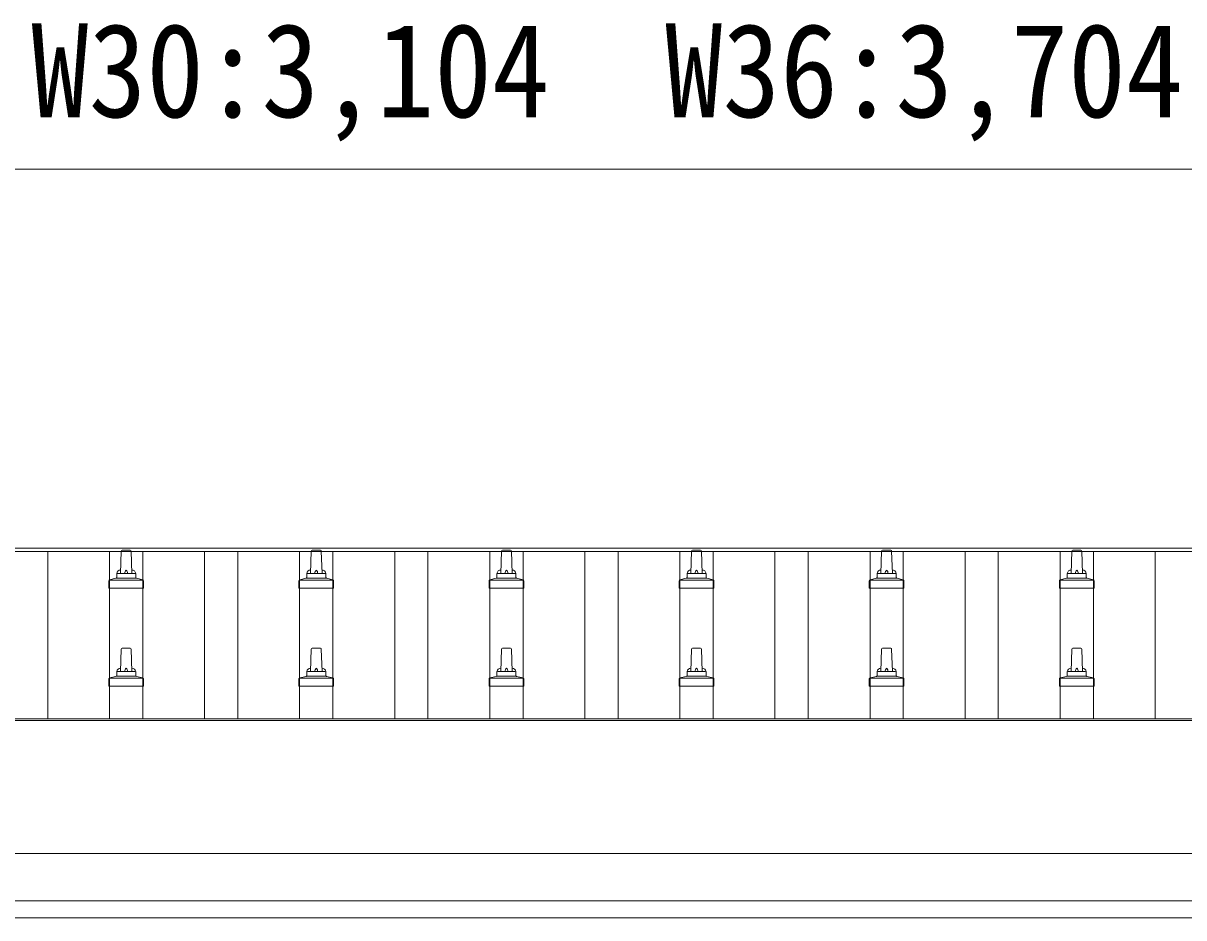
# Model space of a CAD drawing. Units: millimetres, scale not verified. Extents: x -14053 to 14053, y -9700 to 9700.
# Drawn here: x -7128 to -5907, y 3196 to 4138 of the extents above; entities that cross this region are included whole.
import ezdxf
from ezdxf.enums import TextEntityAlignment as Align

# ---------------------------------------------------------------- set-up
doc = ezdxf.new("R2010")
doc.units = ezdxf.units.MM
doc.header["$LTSCALE"] = 50
for name, color, linetype, lineweight in [('0-2_建具', 4, 'Continuous', 9), ('0-6_手摺', 5, 'Continuous', 5), ('0-8_外構', 6, 'Continuous', 9)]:
    doc.layers.add(name, color=color, linetype=linetype, lineweight=lineweight)
doc.styles.add('ＭＳ ゴシック', font='')
doc.styles.get('ＭＳ ゴシック').set_extended_font_data('MS Gothic')

msp = doc.modelspace()

# ---------------------------------------------------------------- linework, layer by layer
at = {"layer": '0-2_建具'}
for p, q in [((-8042.69, 3585.18), (-4996.69, 3585.18)), ((-8042.69, 3581.59), (-4996.69, 3581.59)), ((-7102.19, 3405.57), (-7102.19, 3581.59)), ((-7037.19, 3405.57), (-7037.19, 3581.59)), ((-7002.19, 3405.57), (-7002.19, 3581.59)), ((-6937.19, 3405.57), (-6937.19, 3581.59)), ((-6902.19, 3405.57), (-6902.19, 3581.59)), ((-6837.19, 3405.57), (-6837.19, 3581.59)), ((-6802.19, 3405.57), (-6802.19, 3581.59)), ((-6737.19, 3405.57), (-6737.19, 3581.59)), ((-6702.19, 3405.57), (-6702.19, 3581.59)), ((-6637.19, 3405.57), (-6637.19, 3581.59)), ((-6602.19, 3405.57), (-6602.19, 3581.59)), ((-6537.19, 3405.57), (-6537.19, 3581.59)), ((-6502.19, 3405.57), (-6502.19, 3581.59)), ((-6437.19, 3405.57), (-6437.19, 3581.59)), ((-6402.19, 3405.57), (-6402.19, 3581.59)), ((-6337.19, 3405.57), (-6337.19, 3581.59)), ((-6302.19, 3405.57), (-6302.19, 3581.59)), ((-6237.19, 3405.57), (-6237.19, 3581.59)), ((-6202.19, 3405.57), (-6202.19, 3581.59)), ((-6137.19, 3405.57), (-6137.19, 3581.59)), ((-6102.19, 3405.57), (-6102.19, 3581.59)), ((-6037.19, 3405.57), (-6037.19, 3581.59)), ((-6002.19, 3405.57), (-6002.19, 3581.59)), ((-5937.19, 3405.57), (-5937.19, 3581.59)), ((-8040.69, 3405.57), (-4998.69, 3405.57)), ((-8040.69, 3403.68), (-4998.69, 3403.68)), ((-4998.69, 3263.79), (-8040.69, 3263.79)), ((-8040.69, 3213.97), (-4998.69, 3213.97)), ((-8019.69, 3196.06), (-5123.69, 3196.06))]:
    msp.add_line(p, q, dxfattribs=at)
at = {"layer": '0-6_手摺'}
for p, q in [((-7025.69, 3558.66), (-7024.97, 3582.18)), ((-7023.97, 3583.16), (-7015.42, 3583.16)), ((-7014.42, 3582.18), (-7013.69, 3558.66)), ((-6825.69, 3558.66), (-6824.97, 3582.18)), ((-6823.97, 3583.16), (-6815.42, 3583.16)), ((-6814.42, 3582.18), (-6813.69, 3558.66)), ((-6625.69, 3558.66), (-6624.97, 3582.18)), ((-6623.97, 3583.16), (-6615.42, 3583.16)), ((-6614.42, 3582.18), (-6613.69, 3558.66)), ((-6425.69, 3558.66), (-6424.97, 3582.18)), ((-6423.97, 3583.16), (-6415.42, 3583.16)), ((-6414.42, 3582.18), (-6413.69, 3558.66)), ((-6225.69, 3558.66), (-6224.97, 3582.18)), ((-6223.97, 3583.16), (-6215.42, 3583.16)), ((-6214.42, 3582.18), (-6213.69, 3558.66)), ((-6025.69, 3558.66), (-6024.97, 3582.18)), ((-6023.97, 3583.16), (-6015.42, 3583.16)), ((-6014.42, 3582.18), (-6013.69, 3558.66)), ((-7037.18, 3551.84), (-7030.46, 3553.47)), ((-7030.07, 3553.66), (-7009.31, 3553.66)), ((-7029.69, 3554.45), (-7029.69, 3558.66)), ((-7028.69, 3558.66), (-7010.69, 3558.66)), ((-7009.69, 3554.45), (-7009.69, 3558.66)), ((-7002.21, 3551.84), (-7008.93, 3553.47)), ((-6837.18, 3551.84), (-6830.46, 3553.47)), ((-6830.07, 3553.66), (-6809.31, 3553.66)), ((-6829.69, 3554.45), (-6829.69, 3558.66)), ((-6828.69, 3558.66), (-6810.69, 3558.66)), ((-6809.69, 3554.45), (-6809.69, 3558.66)), ((-6802.21, 3551.84), (-6808.93, 3553.47)), ((-6637.18, 3551.84), (-6630.46, 3553.47)), ((-6630.07, 3553.66), (-6609.31, 3553.66)), ((-6629.69, 3554.45), (-6629.69, 3558.66)), ((-6628.69, 3558.66), (-6610.69, 3558.66)), ((-6609.69, 3554.45), (-6609.69, 3558.66)), ((-6602.21, 3551.84), (-6608.93, 3553.47)), ((-6437.18, 3551.84), (-6430.46, 3553.47)), ((-6430.07, 3553.66), (-6409.31, 3553.66)), ((-6429.69, 3554.45), (-6429.69, 3558.66)), ((-6428.69, 3558.66), (-6410.69, 3558.66)), ((-6409.69, 3554.45), (-6409.69, 3558.66)), ((-6402.21, 3551.84), (-6408.93, 3553.47)), ((-6237.18, 3551.84), (-6230.46, 3553.47)), ((-6230.07, 3553.66), (-6209.31, 3553.66)), ((-6229.69, 3554.45), (-6229.69, 3558.66)), ((-6228.69, 3558.66), (-6210.69, 3558.66)), ((-6209.69, 3554.45), (-6209.69, 3558.66)), ((-6202.21, 3551.84), (-6208.93, 3553.47)), ((-6037.18, 3551.84), (-6030.46, 3553.47)), ((-6030.07, 3553.66), (-6009.31, 3553.66)), ((-6029.69, 3554.45), (-6029.69, 3558.66)), ((-6028.69, 3558.66), (-6010.69, 3558.66)), ((-6009.69, 3554.45), (-6009.69, 3558.66)), ((-6002.21, 3551.84), (-6008.93, 3553.47)), ((-7037.94, 3543.16), (-7037.94, 3550.87)), ((-7001.44, 3543.16), (-7037.94, 3543.16)), ((-7037.56, 3551.66), (-7001.82, 3551.66)), ((-7001.44, 3543.16), (-7001.44, 3550.87)), ((-6837.94, 3543.16), (-6837.94, 3550.87)), ((-6801.44, 3543.16), (-6837.94, 3543.16)), ((-6837.56, 3551.66), (-6801.82, 3551.66)), ((-6801.44, 3543.16), (-6801.44, 3550.87)), ((-6637.94, 3543.16), (-6637.94, 3550.87)), ((-6601.44, 3543.16), (-6637.94, 3543.16)), ((-6637.56, 3551.66), (-6601.82, 3551.66)), ((-6601.44, 3543.16), (-6601.44, 3550.87)), ((-6437.94, 3543.16), (-6437.94, 3550.87)), ((-6401.44, 3543.16), (-6437.94, 3543.16)), ((-6437.56, 3551.66), (-6401.82, 3551.66)), ((-6401.44, 3543.16), (-6401.44, 3550.87)), ((-6237.94, 3543.16), (-6237.94, 3550.87)), ((-6201.44, 3543.16), (-6237.94, 3543.16)), ((-6237.56, 3551.66), (-6201.82, 3551.66)), ((-6201.44, 3543.16), (-6201.44, 3550.87)), ((-6037.94, 3543.16), (-6037.94, 3550.87)), ((-6001.44, 3543.16), (-6037.94, 3543.16)), ((-6037.56, 3551.66), (-6001.82, 3551.66)), ((-6001.44, 3543.16), (-6001.44, 3550.87)), ((-7023.97, 3479.83), (-7015.42, 3479.83)), ((-6823.97, 3479.83), (-6815.42, 3479.83)), ((-6623.97, 3479.83), (-6615.42, 3479.83)), ((-6423.97, 3479.83), (-6415.42, 3479.83)), ((-6223.97, 3479.83), (-6215.42, 3479.83)), ((-6023.97, 3479.83), (-6015.42, 3479.83)), ((-7025.69, 3455.33), (-7024.97, 3478.85)), ((-7014.42, 3478.85), (-7013.69, 3455.33)), ((-6825.69, 3455.33), (-6824.97, 3478.85)), ((-6814.42, 3478.85), (-6813.69, 3455.33)), ((-6625.69, 3455.33), (-6624.97, 3478.85)), ((-6614.42, 3478.85), (-6613.69, 3455.33)), ((-6425.69, 3455.33), (-6424.97, 3478.85)), ((-6414.42, 3478.85), (-6413.69, 3455.33)), ((-6225.69, 3455.33), (-6224.97, 3478.85)), ((-6214.42, 3478.85), (-6213.69, 3455.33)), ((-6025.69, 3455.33), (-6024.97, 3478.85)), ((-6014.42, 3478.85), (-6013.69, 3455.33)), ((-7029.69, 3451.11), (-7029.69, 3455.33)), ((-7028.69, 3455.33), (-7010.69, 3455.33)), ((-7009.69, 3451.11), (-7009.69, 3455.33)), ((-6829.69, 3451.11), (-6829.69, 3455.33)), ((-6828.69, 3455.33), (-6810.69, 3455.33)), ((-6809.69, 3451.11), (-6809.69, 3455.33)), ((-6629.69, 3451.11), (-6629.69, 3455.33)), ((-6628.69, 3455.33), (-6610.69, 3455.33)), ((-6609.69, 3451.11), (-6609.69, 3455.33)), ((-6429.69, 3451.11), (-6429.69, 3455.33)), ((-6428.69, 3455.33), (-6410.69, 3455.33)), ((-6409.69, 3451.11), (-6409.69, 3455.33)), ((-6229.69, 3451.11), (-6229.69, 3455.33)), ((-6228.69, 3455.33), (-6210.69, 3455.33)), ((-6209.69, 3451.11), (-6209.69, 3455.33)), ((-6029.69, 3451.11), (-6029.69, 3455.33)), ((-6028.69, 3455.33), (-6010.69, 3455.33)), ((-6009.69, 3451.11), (-6009.69, 3455.33)), ((-7037.94, 3439.83), (-7037.94, 3447.54)), ((-7037.56, 3448.33), (-7001.82, 3448.33)), ((-7037.18, 3448.51), (-7030.46, 3450.14)), ((-7030.07, 3450.33), (-7009.31, 3450.33)), ((-7002.21, 3448.51), (-7008.93, 3450.14)), ((-7001.44, 3439.83), (-7001.44, 3447.54)), ((-6837.94, 3439.83), (-6837.94, 3447.54)), ((-6837.56, 3448.33), (-6801.82, 3448.33)), ((-6837.18, 3448.51), (-6830.46, 3450.14)), ((-6830.07, 3450.33), (-6809.31, 3450.33)), ((-6802.21, 3448.51), (-6808.93, 3450.14)), ((-6801.44, 3439.83), (-6801.44, 3447.54)), ((-6637.94, 3439.83), (-6637.94, 3447.54)), ((-6637.56, 3448.33), (-6601.82, 3448.33)), ((-6637.18, 3448.51), (-6630.46, 3450.14)), ((-6630.07, 3450.33), (-6609.31, 3450.33)), ((-6602.21, 3448.51), (-6608.93, 3450.14)), ((-6601.44, 3439.83), (-6601.44, 3447.54)), ((-6437.94, 3439.83), (-6437.94, 3447.54)), ((-6437.56, 3448.33), (-6401.82, 3448.33)), ((-6437.18, 3448.51), (-6430.46, 3450.14)), ((-6430.07, 3450.33), (-6409.31, 3450.33)), ((-6402.21, 3448.51), (-6408.93, 3450.14)), ((-6401.44, 3439.83), (-6401.44, 3447.54)), ((-6237.94, 3439.83), (-6237.94, 3447.54)), ((-6237.56, 3448.33), (-6201.82, 3448.33)), ((-6237.18, 3448.51), (-6230.46, 3450.14)), ((-6230.07, 3450.33), (-6209.31, 3450.33)), ((-6202.21, 3448.51), (-6208.93, 3450.14)), ((-6201.44, 3439.83), (-6201.44, 3447.54)), ((-6037.94, 3439.83), (-6037.94, 3447.54)), ((-6037.56, 3448.33), (-6001.82, 3448.33)), ((-6037.18, 3448.51), (-6030.46, 3450.14)), ((-6030.07, 3450.33), (-6009.31, 3450.33)), ((-6002.21, 3448.51), (-6008.93, 3450.14)), ((-6001.44, 3439.83), (-6001.44, 3447.54)), ((-7001.44, 3439.83), (-7037.94, 3439.83)), ((-6801.44, 3439.83), (-6837.94, 3439.83)), ((-6601.44, 3439.83), (-6637.94, 3439.83)), ((-6401.44, 3439.83), (-6437.94, 3439.83)), ((-6201.44, 3439.83), (-6237.94, 3439.83)), ((-6001.44, 3439.83), (-6037.94, 3439.83))]:
    msp.add_line(p, q, dxfattribs=at)
for centre, radius, start, end in [((-7023.97, 3582.16), 1, 90, 178.60509), ((-7015.42, 3582.16), 1, 1.39491, 90), ((-6823.97, 3582.16), 1, 90, 178.60509), ((-6815.42, 3582.16), 1, 1.39491, 90), ((-6623.97, 3582.16), 1, 90, 178.60509), ((-6615.42, 3582.16), 1, 1.39491, 90), ((-6423.97, 3582.16), 1, 90, 178.60509), ((-6415.42, 3582.16), 1, 1.39491, 90), ((-6223.97, 3582.16), 1, 90, 178.60509), ((-6215.42, 3582.16), 1, 1.39491, 90), ((-6023.97, 3582.16), 1, 90, 178.60509), ((-6015.42, 3582.16), 1, 1.39491, 90), ((-7030.69, 3554.45), 1, 283.62699, 0), ((-7025.61, 3558.02), 4.13, 90, 171.17633), ((-7028.69, 3557.66), 1, 90, 180), ((-7016.36, 3558.66), 4.83, 133.60282, 180), ((-7023.03, 3558.66), 4.83, 0, 46.39718), ((-7013.78, 3558.02), 4.13, 8.82367, 90), ((-7010.69, 3557.66), 1, 0, 90), ((-7008.69, 3554.45), 1, 180, 256.37301), ((-6830.69, 3554.45), 1, 283.62699, 0), ((-6825.61, 3558.02), 4.13, 90, 171.17633), ((-6828.69, 3557.66), 1, 90, 180), ((-6816.36, 3558.66), 4.83, 133.60282, 180), ((-6823.03, 3558.66), 4.83, 0, 46.39718), ((-6813.78, 3558.02), 4.13, 8.82367, 90), ((-6810.69, 3557.66), 1, 0, 90), ((-6808.69, 3554.45), 1, 180, 256.37301), ((-6630.69, 3554.45), 1, 283.62699, 0), ((-6625.61, 3558.02), 4.13, 90, 171.17633), ((-6628.69, 3557.66), 1, 90, 180), ((-6616.36, 3558.66), 4.83, 133.60282, 180), ((-6623.03, 3558.66), 4.83, 0, 46.39718), ((-6613.78, 3558.02), 4.13, 8.82367, 90), ((-6610.69, 3557.66), 1, 0, 90), ((-6608.69, 3554.45), 1, 180, 256.37301), ((-6430.69, 3554.45), 1, 283.62699, 0), ((-6425.61, 3558.02), 4.13, 90, 171.17633), ((-6428.69, 3557.66), 1, 90, 180), ((-6416.36, 3558.66), 4.83, 133.60282, 180), ((-6423.03, 3558.66), 4.83, 0, 46.39718), ((-6413.78, 3558.02), 4.13, 8.82367, 90), ((-6410.69, 3557.66), 1, 0, 90), ((-6408.69, 3554.45), 1, 180, 256.37301), ((-6230.69, 3554.45), 1, 283.62699, 0), ((-6225.61, 3558.02), 4.13, 90, 171.17633), ((-6228.69, 3557.66), 1, 90, 180), ((-6216.36, 3558.66), 4.83, 133.60282, 180), ((-6223.03, 3558.66), 4.83, 0, 46.39718), ((-6213.78, 3558.02), 4.13, 8.82367, 90), ((-6210.69, 3557.66), 1, 0, 90), ((-6208.69, 3554.45), 1, 180, 256.37301), ((-6030.69, 3554.45), 1, 283.62699, 0), ((-6025.61, 3558.02), 4.13, 90, 171.17633), ((-6028.69, 3557.66), 1, 90, 180), ((-6016.36, 3558.66), 4.83, 133.60282, 180), ((-6023.03, 3558.66), 4.83, 0, 46.39718), ((-6013.78, 3558.02), 4.13, 8.82367, 90), ((-6010.69, 3557.66), 1, 0, 90), ((-6008.69, 3554.45), 1, 180, 256.37301), ((-7036.94, 3550.87), 1, 103.62699, 180), ((-7002.44, 3550.87), 1, 0, 76.37301), ((-6836.94, 3550.87), 1, 103.62699, 180), ((-6802.44, 3550.87), 1, 0, 76.37301), ((-6636.94, 3550.87), 1, 103.62699, 180), ((-6602.44, 3550.87), 1, 0, 76.37301), ((-6436.94, 3550.87), 1, 103.62699, 180), ((-6402.44, 3550.87), 1, 0, 76.37301), ((-6236.94, 3550.87), 1, 103.62699, 180), ((-6202.44, 3550.87), 1, 0, 76.37301), ((-6036.94, 3550.87), 1, 103.62699, 180), ((-6002.44, 3550.87), 1, 0, 76.37301), ((-7023.97, 3478.83), 1, 90, 178.60509), ((-7015.42, 3478.83), 1, 1.39491, 90), ((-6823.97, 3478.83), 1, 90, 178.60509), ((-6815.42, 3478.83), 1, 1.39491, 90), ((-6623.97, 3478.83), 1, 90, 178.60509), ((-6615.42, 3478.83), 1, 1.39491, 90), ((-6423.97, 3478.83), 1, 90, 178.60509), ((-6415.42, 3478.83), 1, 1.39491, 90), ((-6223.97, 3478.83), 1, 90, 178.60509), ((-6215.42, 3478.83), 1, 1.39491, 90), ((-6023.97, 3478.83), 1, 90, 178.60509), ((-6015.42, 3478.83), 1, 1.39491, 90), ((-7025.61, 3454.69), 4.13, 90, 171.17633), ((-7028.69, 3454.33), 1, 90, 180), ((-7016.36, 3455.33), 4.83, 133.60282, 180), ((-7023.03, 3455.33), 4.83, 0, 46.39718), ((-7013.78, 3454.69), 4.13, 8.82367, 90), ((-7010.69, 3454.33), 1, 0, 90), ((-6825.61, 3454.69), 4.13, 90, 171.17633), ((-6828.69, 3454.33), 1, 90, 180), ((-6816.36, 3455.33), 4.83, 133.60282, 180), ((-6823.03, 3455.33), 4.83, 0, 46.39718), ((-6813.78, 3454.69), 4.13, 8.82367, 90), ((-6810.69, 3454.33), 1, 0, 90), ((-6625.61, 3454.69), 4.13, 90, 171.17633), ((-6628.69, 3454.33), 1, 90, 180), ((-6616.36, 3455.33), 4.83, 133.60282, 180), ((-6623.03, 3455.33), 4.83, 0, 46.39718), ((-6613.78, 3454.69), 4.13, 8.82367, 90), ((-6610.69, 3454.33), 1, 0, 90), ((-6425.61, 3454.69), 4.13, 90, 171.17633), ((-6428.69, 3454.33), 1, 90, 180), ((-6416.36, 3455.33), 4.83, 133.60282, 180), ((-6423.03, 3455.33), 4.83, 0, 46.39718), ((-6413.78, 3454.69), 4.13, 8.82367, 90), ((-6410.69, 3454.33), 1, 0, 90), ((-6225.61, 3454.69), 4.13, 90, 171.17633), ((-6228.69, 3454.33), 1, 90, 180), ((-6216.36, 3455.33), 4.83, 133.60282, 180), ((-6223.03, 3455.33), 4.83, 0, 46.39718), ((-6213.78, 3454.69), 4.13, 8.82367, 90), ((-6210.69, 3454.33), 1, 0, 90), ((-6025.61, 3454.69), 4.13, 90, 171.17633), ((-6028.69, 3454.33), 1, 90, 180), ((-6016.36, 3455.33), 4.83, 133.60282, 180), ((-6023.03, 3455.33), 4.83, 0, 46.39718), ((-6013.78, 3454.69), 4.13, 8.82367, 90), ((-6010.69, 3454.33), 1, 0, 90), ((-7036.94, 3447.54), 1, 103.62699, 180), ((-7030.69, 3451.11), 1, 283.62699, 0), ((-7008.69, 3451.11), 1, 180, 256.37301), ((-7002.44, 3447.54), 1, 0, 76.37301), ((-6836.94, 3447.54), 1, 103.62699, 180), ((-6830.69, 3451.11), 1, 283.62699, 0), ((-6808.69, 3451.11), 1, 180, 256.37301), ((-6802.44, 3447.54), 1, 0, 76.37301), ((-6636.94, 3447.54), 1, 103.62699, 180), ((-6630.69, 3451.11), 1, 283.62699, 0), ((-6608.69, 3451.11), 1, 180, 256.37301), ((-6602.44, 3447.54), 1, 0, 76.37301), ((-6436.94, 3447.54), 1, 103.62699, 180), ((-6430.69, 3451.11), 1, 283.62699, 0), ((-6408.69, 3451.11), 1, 180, 256.37301), ((-6402.44, 3447.54), 1, 0, 76.37301), ((-6236.94, 3447.54), 1, 103.62699, 180), ((-6230.69, 3451.11), 1, 283.62699, 0), ((-6208.69, 3451.11), 1, 180, 256.37301), ((-6202.44, 3447.54), 1, 0, 76.37301), ((-6036.94, 3447.54), 1, 103.62699, 180), ((-6030.69, 3451.11), 1, 283.62699, 0), ((-6008.69, 3451.11), 1, 180, 256.37301), ((-6002.44, 3447.54), 1, 0, 76.37301)]:
    msp.add_arc(centre, radius, start, end, dxfattribs=at)
at = {"layer": '0-8_外構'}
msp.add_line((-8071.69, 3984.18), (-4967.69, 3984.18), dxfattribs=at)

# ---------------------------------------------------------------- texts
at = {"layer": '0-8_外構', "color": 7, "style": 'ＭＳ ゴシック', "width": 0.9}
msp.add_text('W30:3,104\u3000W36:3,704', height=98.97, dxfattribs=at).set_placement((-7119.69, 4009.18), align=Align.BOTTOM_LEFT)

doc.saveas('drawing.dxf')
